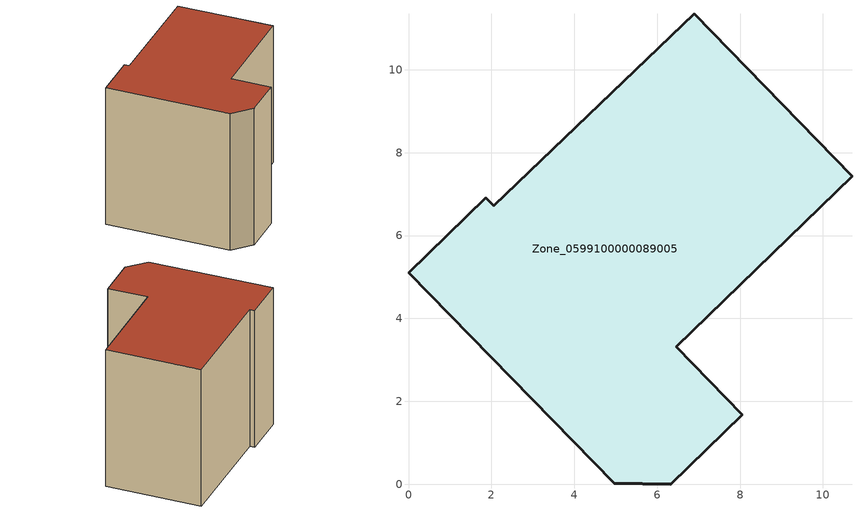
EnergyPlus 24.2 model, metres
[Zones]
Zone_0599100000089005
 floor ground (C_G): 6.89,11.35 10.7,7.43 6.46,3.32 8.05,1.67 6.33,0 4.96,0.02 0,5.1 1.86,6.91 2.06,6.72 z0
 wall outside (C_F): 0,5.1 4.96,0.02 6.33,0 8.05,1.67 6.46,3.32 10.7,7.43 6.89,11.35 2.06,6.72 1.86,6.91 0,5.1 z0:8.38
 roof outside (C_R): 6.89,11.35 2.06,6.72 1.86,6.91 0,5.1 4.96,0.02 6.33,0 8.05,1.67 6.46,3.32 10.7,7.43 z8.38
[BUILDING]
Pand.0599100000089005: North Axis=0; Terrain=City; Loads Convergence Tolerance Value=0.04; Temperature Convergence Tolerance Value=0.4; Solar Distribution=FullExterior; Maximum Number of Warmup Days=25; Minimum Number of Warmup Days=1
[Site:Location]
Rotterdam.The.Hague.AP_ZH_NLD Design_Conditions: Latitude=51.96; Longitude=4.45; Time Zone=1; Elevation=-4.5
[SITE:GROUNDTEMPERATURE:BUILDINGSURFACE]
18, 18, 18, 18, 18, 18, 18, 18, 18, 18, 18, 18
[MATERIAL] Thermal Absorptance=0.9; Solar Absorptance=0.7; Visible Absorptance=0.7
Name | Roughness | Thickness | Conductivity | Density | Specific Heat
G.TC.1975-1991 | MediumSmooth | 0.15 | 0.288461 | 540 | 1210
F.TC.1975-1991 | Rough | 0.3 | 0.230769 | 1920 | 840
R.TC.1975-1991 | MediumRough | 0.2 | 0.153846 | 1500 | 1000
[CONSTRUCTION]
C_G: G.TC.1975-1991
C_F: F.TC.1975-1991
C_R: R.TC.1975-1991
[ZONE]
Zone_0599100000089005: Type=1; Multiplier=1; Ceiling Height=Autocalculate; Volume=Autocalculate; Floor Area=autocalculate; Part of Total Floor Area=Yes
[ZONEINFILTRATION:DESIGNFLOWRATE]
Infil_Zone_0599100000089005: Zone or ZoneList or Space or SpaceList=Zone_0599100000089005; Schedule=AlwaysOn; Design Flow Rate Calculation Method=Flow/Area; Flow Rate per Floor Area=0.003; Constant Term Coefficient=1; Temperature Term Coefficient=0; Velocity Term Coefficient=0; Velocity Squared Term Coefficient=0
[HVACTEMPLATE:ZONE:IDEALLOADSAIRSYSTEM]
Zone_0599100000089005: Maximum Heating Supply Air Temperature=50; Minimum Cooling Supply Air Temperature=13; Maximum Heating Supply Air Humidity Ratio=0.0156; Minimum Cooling Supply Air Humidity Ratio=0.0077; Heating Limit=NoLimit; Cooling Limit=NoLimit; Dehumidification Control Type=ConstantSensibleHeatRatio; Cooling Sensible Heat Ratio=0.7; Dehumidification Setpoint=60; Humidification Control Type=None; Humidification Setpoint=30; Outdoor Air Method=None; Outdoor Air Flow Rate per Person=0.00944; Outdoor Air Flow Rate per Zone Floor Area=0; Outdoor Air Flow Rate per Zone=0; Demand Controlled Ventilation Type=None; Outdoor Air Economizer Type=NoEconomizer; Heat Recovery Type=None; Sensible Heat Recovery Effectiveness=0.7; Latent Heat Recovery Effectiveness=0.65
[ZONECONTROL:THERMOSTAT]
ThermostatControl_Zone_0599100000089005: Zone or ZoneList=Zone_0599100000089005; Control Type Schedule=DualSetpointControlType; Control 1=Thermostat_Zone_0599100000089005; Temperature Difference Between Cutout And Setpoint=0
[THERMOSTATSETPOINT:DUALSETPOINT]
Thermostat_Zone_0599100000089005: Heating Setpoint Temperature Schedule=HeatingSetpoint_Zone_0599100000089005; Cooling Setpoint Temperature Schedule=CoolingSetpoint_Zone_0599100000089005
[SCHEDULE:COMPACT]
HeatingSetpoint_Zone_0599100000089005: Through: 12/31, For: AllDays, Until: 24:00, 21
CoolingSetpoint_Zone_0599100000089005: Through: 12/31, For: AllDays, Until: 24:00, 24
DualSetpointControlType: Through: 12/31, For: AllDays, Until: 24:00, 4
AlwaysOn: Through: 12/31, For: AllDays, Until: 24:00, 1
